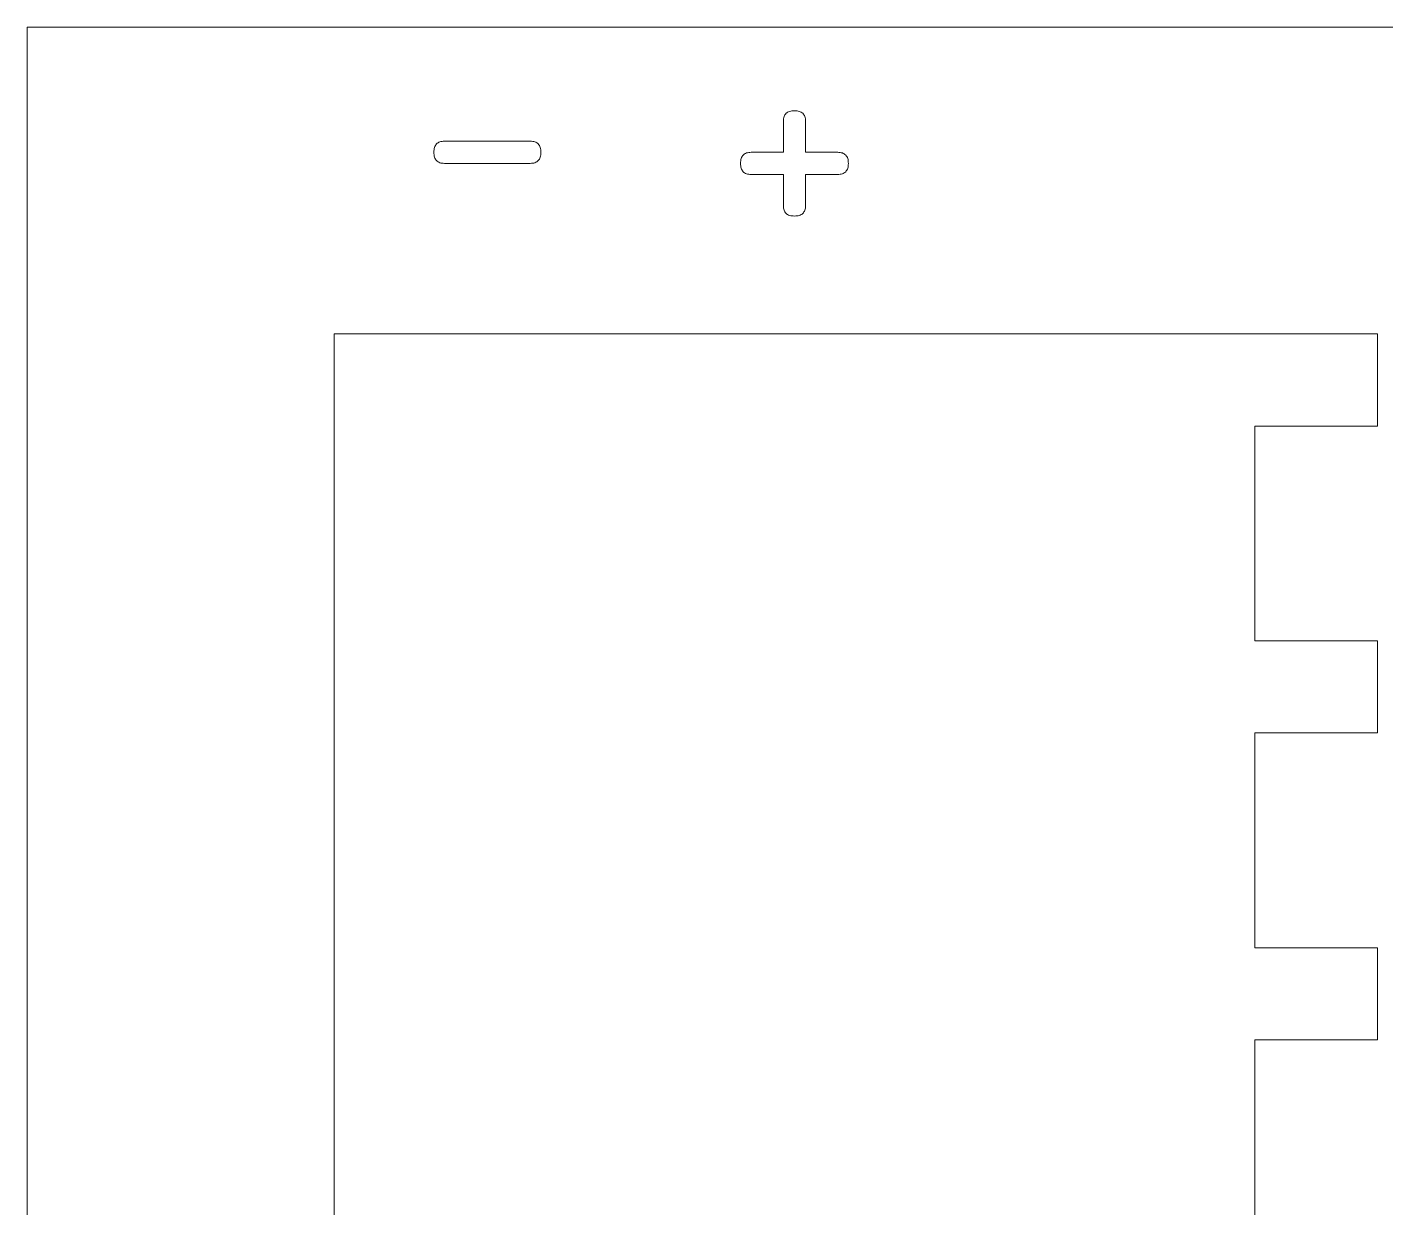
# Model space of a CAD drawing. Header units: inches. Extents: x 0.05 to 2.17, y 6.91 to 8.42.
# Drawn here: x 0.0635 to 0.5062, y 8.0367 to 8.4215 of the extents above; entities that cross this region are included whole.
import ezdxf

# ---------------------------------------------------------------- set-up
doc = ezdxf.new("R2010")
doc.units = ezdxf.units.IN
doc.header["$MEASUREMENT"] = 0

msp = doc.modelspace()

# ---------------------------------------------------------------- linework, layer by layer
at = {"color": 7, "linetype": 'Continuous', "lineweight": 15}
for p, q in [((0.06353, 8.42152), (0.06353, 6.92152)), ((2.16353, 8.42152), (0.06353, 8.42152)), ((0.30992, 8.38074), (0.30992, 8.3909)), ((0.31715, 8.3909), (0.31715, 8.38074)), ((0.19953, 8.38435), (0.22745, 8.38435)), ((0.29945, 8.38074), (0.30992, 8.38074)), ((0.31715, 8.38074), (0.32762, 8.38074)), ((0.22745, 8.37713), (0.19953, 8.37713)), ((0.30992, 8.37351), (0.29945, 8.37351)), ((0.30992, 8.36335), (0.30992, 8.37351)), ((0.31715, 8.37351), (0.31715, 8.36335)), ((0.32762, 8.37351), (0.31715, 8.37351)), ((0.50353, 8.32152), (0.16353, 8.32152)), ((0.16353, 8.32152), (0.16353, 7.52152)), ((0.50353, 8.29152), (0.50353, 8.32152)), ((0.46353, 8.22152), (0.46353, 8.29152)), ((0.46353, 8.29152), (0.50353, 8.29152)), ((0.50353, 8.22152), (0.46353, 8.22152)), ((0.50353, 8.19152), (0.50353, 8.22152)), ((0.46353, 8.12152), (0.46353, 8.19152)), ((0.46353, 8.19152), (0.50353, 8.19152)), ((0.50353, 8.12152), (0.46353, 8.12152)), ((0.50353, 8.09152), (0.50353, 8.12152)), ((0.46353, 8.02152), (0.46353, 8.09152)), ((0.46353, 8.09152), (0.50353, 8.09152))]:
    msp.add_line(p, q, dxfattribs=at)
for points, knots in [([(0.30992, 8.3909), (0.30993, 8.39117), (0.30995, 8.39167), (0.31011, 8.39237), (0.3104, 8.39297), (0.3108, 8.39346), (0.31133, 8.39384), (0.31197, 8.39411), (0.31272, 8.39426), (0.31325, 8.39428), (0.31353, 8.39429)], [0, 0, 0, 0, 0.139703, 0.265235, 0.378749, 0.488349, 0.59885, 0.71811, 0.850367, 1, 1, 1, 1]), ([(0.31353, 8.39429), (0.31382, 8.39428), (0.31435, 8.39426), (0.3151, 8.39411), (0.31573, 8.39384), (0.31626, 8.39346), (0.31666, 8.39297), (0.31695, 8.39237), (0.31712, 8.39167), (0.31714, 8.39117), (0.31715, 8.3909)], [0, 0, 0, 0, 0.1496326, 0.2818904, 0.4011497, 0.5116506, 0.6212511, 0.7347648, 0.8602972, 1, 1, 1, 1]), ([(0.19604, 8.38074), (0.19606, 8.38102), (0.19608, 8.38155), (0.19622, 8.38231), (0.19651, 8.38294), (0.1969, 8.38346), (0.1974, 8.38388), (0.19802, 8.38415), (0.19874, 8.38433), (0.19926, 8.38434), (0.19953, 8.38435)], [0, 0, 0, 0, 0.147514, 0.2779, 0.396465, 0.506856, 0.614905, 0.731241, 0.857381, 1, 1, 1, 1]), ([(0.19953, 8.37713), (0.19926, 8.37713), (0.19874, 8.37715), (0.19802, 8.37732), (0.1974, 8.3776), (0.1969, 8.37801), (0.19651, 8.37854), (0.19622, 8.37917), (0.19608, 8.37992), (0.19606, 8.38046), (0.19604, 8.38074)], [0, 0, 0, 0, 0.1426194, 0.2687589, 0.3850951, 0.4931442, 0.603535, 0.7221, 0.8524856, 1, 1, 1, 1]), ([(0.22745, 8.38435), (0.22772, 8.38434), (0.22824, 8.38433), (0.22896, 8.38415), (0.22958, 8.38388), (0.23008, 8.38346), (0.23047, 8.38294), (0.23076, 8.38231), (0.2309, 8.38155), (0.23092, 8.38102), (0.23094, 8.38074)], [0, 0, 0, 0, 0.142619, 0.268759, 0.385095, 0.493144, 0.603535, 0.7221, 0.852486, 1, 1, 1, 1]), ([(0.23094, 8.38074), (0.23092, 8.38046), (0.2309, 8.37992), (0.23076, 8.37917), (0.23047, 8.37854), (0.23008, 8.37801), (0.22958, 8.3776), (0.22896, 8.37732), (0.22824, 8.37715), (0.22772, 8.37713), (0.22745, 8.37713)], [0, 0, 0, 0, 0.147514, 0.2779, 0.396465, 0.506856, 0.614905, 0.731241, 0.857381, 1, 1, 1, 1]), ([(0.29596, 8.37713), (0.29597, 8.37741), (0.29599, 8.37794), (0.29614, 8.37869), (0.29643, 8.37933), (0.29681, 8.37985), (0.29731, 8.38026), (0.29793, 8.38054), (0.29866, 8.38071), (0.29917, 8.38073), (0.29945, 8.38074)], [0, 0, 0, 0, 0.147514, 0.2779, 0.396465, 0.506856, 0.614905, 0.731241, 0.857381, 1, 1, 1, 1]), ([(0.32762, 8.38074), (0.32789, 8.38073), (0.32841, 8.38071), (0.32913, 8.38054), (0.32975, 8.38026), (0.33025, 8.37985), (0.33064, 8.37933), (0.33093, 8.37869), (0.33107, 8.37794), (0.33109, 8.37741), (0.33111, 8.37713)], [0, 0, 0, 0, 0.142619, 0.268759, 0.385095, 0.493144, 0.603535, 0.7221, 0.852486, 1, 1, 1, 1]), ([(0.29945, 8.37351), (0.29917, 8.37352), (0.29866, 8.37354), (0.29793, 8.37371), (0.29731, 8.37399), (0.29681, 8.3744), (0.29643, 8.37493), (0.29614, 8.37556), (0.29599, 8.37631), (0.29597, 8.37684), (0.29596, 8.37713)], [0, 0, 0, 0, 0.142619, 0.268759, 0.385095, 0.493144, 0.603535, 0.7221, 0.852486, 1, 1, 1, 1]), ([(0.33111, 8.37713), (0.33109, 8.37684), (0.33107, 8.37631), (0.33093, 8.37556), (0.33064, 8.37493), (0.33025, 8.3744), (0.32975, 8.37399), (0.32913, 8.37371), (0.32841, 8.37354), (0.32789, 8.37352), (0.32762, 8.37351)], [0, 0, 0, 0, 0.147514, 0.2779, 0.396465, 0.506856, 0.614905, 0.731241, 0.857381, 1, 1, 1, 1]), ([(0.31353, 8.35996), (0.31325, 8.35997), (0.31272, 8.35999), (0.31197, 8.36014), (0.31133, 8.36041), (0.3108, 8.36079), (0.3104, 8.36128), (0.31011, 8.36188), (0.30995, 8.36258), (0.30993, 8.36308), (0.30992, 8.36335)], [0, 0, 0, 0, 0.149633, 0.28189, 0.40115, 0.511651, 0.621251, 0.734765, 0.860297, 1, 1, 1, 1]), ([(0.31715, 8.36335), (0.31714, 8.36308), (0.31712, 8.36258), (0.31695, 8.36188), (0.31666, 8.36128), (0.31626, 8.36079), (0.31573, 8.36041), (0.3151, 8.36014), (0.31435, 8.35999), (0.31382, 8.35997), (0.31353, 8.35996)], [0, 0, 0, 0, 0.139703, 0.265235, 0.378749, 0.488349, 0.59885, 0.71811, 0.850367, 1, 1, 1, 1])]:
    msp.add_open_spline(points, degree=3, knots=knots, dxfattribs=at)

doc.saveas('drawing.dxf')
